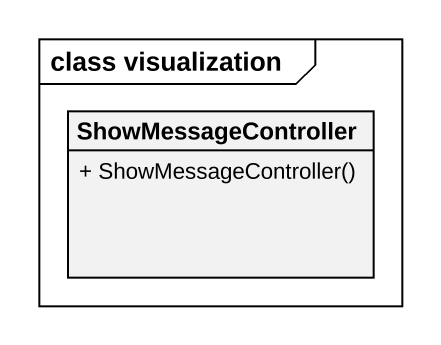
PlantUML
@startuml
mainframe class visualization
hide circle
hide empty members
skinparam classAttributeIconSize 0
class ShowMessageController {
  + ShowMessageController()
}
@enduml
